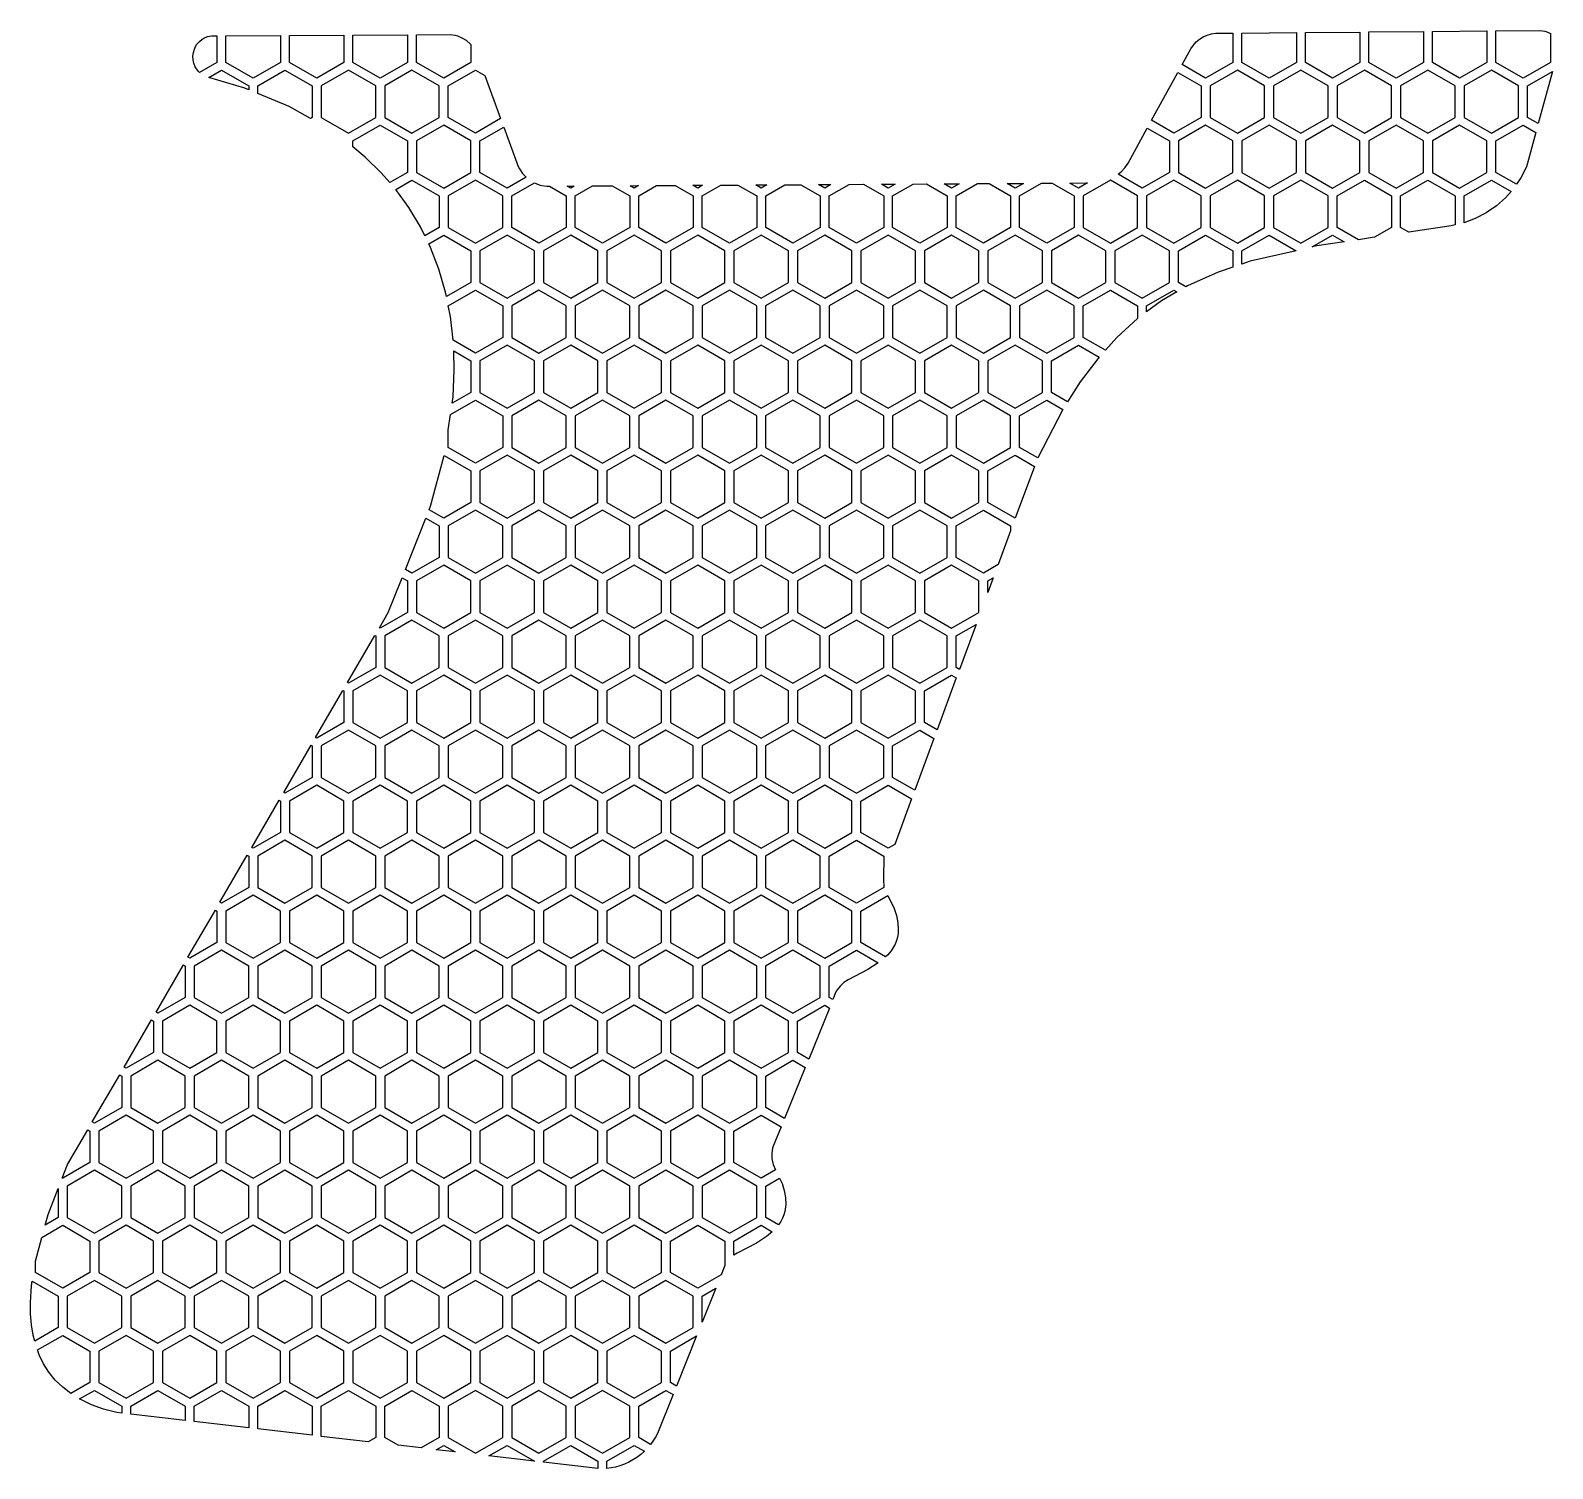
# Model space of a CAD drawing. Header units: millimetres. Extents: x 20.8 to 105.4, y -282.7 to -202.7.
import ezdxf

# ---------------------------------------------------------------- set-up
doc = ezdxf.new("R2010")
doc.units = ezdxf.units.MM

# ---------------------------------------------------------------- blocks, each defined once
blk = doc.blocks.new('HEX')
blk.add_lwpolyline([(1.516, 0.875), (0, 1.75), (-1.516, 0.875), (-1.516, -0.875), (0, -1.75), (1.516, -0.875)], close=True)

msp = doc.modelspace()

# ---------------------------------------------------------------- linework, layer by layer
for points in [[(30.101, -205.002), (29.925, -204.747), (29.85, -204.557), (29.809, -204.358), (29.802, -204.156), (29.826, -203.955), (29.923, -203.668), (30.026, -203.494), (30.159, -203.34), (30.322, -203.212), (30.414, -203.159), (30.62, -203.078), (30.733, -203.052), (30.853, -203.036), (31.14, -203.034), (31.14, -204.506), (30.168, -205.068), (30.101, -205.002)], [(34.671, -203.013), (34.671, -204.506), (33.156, -205.381), (31.64, -204.506), (31.64, -203.031), (34.671, -203.013)], [(38.203, -202.993), (38.203, -204.506), (36.687, -205.381), (35.171, -204.506), (35.171, -203.011), (38.203, -202.993)], [(41.734, -202.972), (41.734, -204.506), (40.218, -205.381), (38.703, -204.506), (38.703, -202.99), (41.734, -202.972)], [(44.106, -202.958), (44.381, -203.001), (44.513, -203.037), (44.766, -203.141), (44.999, -203.281), (45.265, -203.517), (45.265, -204.506), (43.749, -205.381), (42.234, -204.506), (42.234, -202.969), (44.106, -202.958)], [(85.303, -203.751), (85.441, -203.55), (85.604, -203.371), (85.788, -203.218), (85.991, -203.091), (86.21, -202.992), (86.442, -202.924), (86.684, -202.888), (87.638, -202.88), (87.638, -204.506), (86.122, -205.381), (84.82, -204.629), (85.303, -203.751)], [(91.169, -202.849), (91.169, -204.506), (89.653, -205.381), (88.138, -204.506), (88.138, -202.875), (91.169, -202.849)], [(94.7, -202.819), (94.7, -204.506), (93.184, -205.381), (91.669, -204.506), (91.669, -202.845), (94.7, -202.819)], [(98.231, -202.789), (98.231, -204.506), (96.716, -205.381), (95.2, -204.506), (95.2, -202.815), (98.231, -202.789)], [(101.762, -202.759), (101.762, -204.506), (100.247, -205.381), (98.731, -204.506), (98.731, -202.785), (101.762, -202.759)], [(104.723, -202.733), (104.983, -202.767), (105.103, -202.807), (105.293, -202.91), (105.293, -204.506), (103.778, -205.381), (102.262, -204.506), (102.262, -202.756), (104.723, -202.733)], [(32.682, -205.939), (30.691, -205.343), (31.39, -204.939), (32.906, -205.814), (32.906, -206.031), (32.682, -205.939)], [(35.157, -206.955), (33.406, -206.236), (33.406, -205.814), (34.921, -204.939), (36.437, -205.814), (36.437, -207.564), (36.334, -207.624), (35.157, -206.955)], [(46.916, -207.63), (45.515, -208.439), (43.999, -207.564), (43.999, -205.814), (45.515, -204.939), (46.042, -205.244), (46.916, -207.63)], [(84.579, -205.068), (85.872, -205.814), (85.872, -207.564), (84.357, -208.439), (83.118, -207.724), (84.579, -205.068)], [(104.62, -207.906), (104.028, -207.564), (104.028, -205.814), (105.416, -205.013), (104.62, -207.906)], [(40.275, -210.639), (39.389, -209.77), (38.703, -209.195), (38.703, -208.872), (40.218, -207.997), (41.734, -208.872), (41.734, -210.622), (40.751, -211.19), (40.275, -210.639)], [(47.896, -210.305), (47.964, -210.435), (48.126, -210.676), (48.328, -210.893), (47.28, -211.497), (45.765, -210.622), (45.765, -208.872), (47.091, -208.107), (47.896, -210.305)], [(81.421, -210.594), (81.63, -210.365), (81.809, -210.105), (82.877, -208.162), (84.107, -208.872), (84.107, -210.622), (82.591, -211.497), (81.261, -210.729), (81.421, -210.594)], [(103.958, -210.306), (103.645, -210.935), (103.41, -211.285), (102.262, -210.622), (102.262, -208.872), (103.778, -207.997), (104.482, -208.404), (103.958, -210.306)], [(42.459, -213.653), (41.814, -212.58), (41.084, -211.575), (41.984, -211.055), (43.499, -211.93), (43.499, -213.68), (42.698, -214.143), (42.459, -213.653)], [(48.791, -211.208), (49.058, -211.313), (49.198, -211.35), (49.487, -211.392), (49.627, -211.391), (50.561, -211.93), (50.561, -213.68), (49.046, -214.555), (47.53, -213.68), (47.53, -211.93), (48.791, -211.208)], [(51.01, -211.383), (50.811, -211.497), (50.617, -211.385), (51.01, -211.383)], [(53.122, -211.37), (54.092, -211.93), (54.092, -213.68), (52.577, -214.555), (51.061, -213.68), (51.061, -211.93), (52.02, -211.377), (53.122, -211.37)], [(54.578, -211.361), (54.342, -211.497), (54.112, -211.364), (54.578, -211.361)], [(56.617, -211.349), (57.624, -211.93), (57.624, -213.68), (56.108, -214.555), (54.592, -213.68), (54.592, -211.93), (55.589, -211.355), (56.617, -211.349)], [(58.146, -211.34), (57.874, -211.497), (57.606, -211.343), (58.146, -211.34)], [(60.111, -211.328), (61.155, -211.93), (61.155, -213.68), (59.639, -214.555), (58.124, -213.68), (58.124, -211.93), (59.157, -211.334), (60.111, -211.328)], [(61.715, -211.318), (61.405, -211.497), (61.101, -211.322), (61.715, -211.318)], [(63.606, -211.307), (64.686, -211.93), (64.686, -213.68), (63.17, -214.555), (61.655, -213.68), (61.655, -211.93), (62.725, -211.312), (63.606, -211.307)], [(65.283, -211.297), (64.936, -211.497), (64.596, -211.301), (65.283, -211.297)], [(67.101, -211.286), (68.217, -211.93), (68.217, -213.68), (66.701, -214.555), (65.186, -213.68), (65.186, -211.93), (66.293, -211.291), (67.101, -211.286)], [(68.851, -211.276), (68.467, -211.497), (68.09, -211.28), (68.851, -211.276)], [(70.595, -211.265), (71.748, -211.93), (71.748, -213.68), (70.232, -214.555), (68.717, -213.68), (68.717, -211.93), (69.862, -211.269), (70.595, -211.265)], [(72.419, -211.254), (71.998, -211.497), (71.585, -211.259), (72.419, -211.254)], [(74.09, -211.244), (75.279, -211.93), (75.279, -213.68), (73.763, -214.555), (72.248, -213.68), (72.248, -211.93), (73.43, -211.248), (74.09, -211.244)], [(75.988, -211.233), (75.529, -211.497), (75.08, -211.238), (75.988, -211.233)], [(77.585, -211.223), (78.81, -211.93), (78.81, -213.68), (77.295, -214.555), (75.779, -213.68), (75.779, -211.93), (76.998, -211.226), (77.585, -211.223)], [(79.556, -211.211), (79.06, -211.497), (78.574, -211.217), (79.556, -211.211)], [(94.618, -214.364), (93.434, -213.68), (93.434, -211.93), (94.95, -211.055), (96.466, -211.93), (96.466, -213.68), (95.515, -214.229), (94.618, -214.364)], [(99.779, -213.589), (97.421, -213.943), (96.966, -213.68), (96.966, -211.93), (98.481, -211.055), (99.997, -211.93), (99.997, -213.539), (99.779, -213.589)], [(102.805, -212.03), (102.293, -212.487), (101.728, -212.876), (101.116, -213.193), (100.497, -213.42), (100.497, -211.93), (102.012, -211.055), (103.105, -211.686), (102.805, -212.03)], [(43.851, -217.286), (43.481, -216.005), (43.016, -214.795), (42.918, -214.593), (43.749, -214.113), (45.265, -214.988), (45.265, -216.738), (43.899, -217.527), (43.851, -217.286)], [(86.822, -216.169), (85.111, -216.925), (85.021, -216.978), (84.607, -216.738), (84.607, -214.988), (86.122, -214.113), (87.638, -214.988), (87.638, -215.893), (86.822, -216.169)], [(88.602, -215.567), (88.138, -215.724), (88.138, -214.988), (89.653, -214.113), (91.15, -214.978), (88.602, -215.567)], [(92.299, -214.712), (92.047, -214.77), (93.184, -214.113), (93.824, -214.483), (92.299, -214.712)], [(44.12, -218.636), (44.002, -218.045), (45.515, -217.171), (47.03, -218.046), (47.03, -219.796), (45.515, -220.671), (44.272, -219.954), (44.12, -218.636)], [(81.186, -219.802), (80.548, -220.511), (79.31, -219.796), (79.31, -218.046), (80.826, -217.171), (82.341, -218.046), (82.341, -218.744), (81.186, -219.802)], [(83.672, -217.757), (82.841, -218.37), (82.841, -218.046), (84.357, -217.171), (84.521, -217.266), (83.672, -217.757)], [(44.269, -223.108), (44.337, -221.593), (44.303, -220.549), (45.265, -221.104), (45.265, -222.854), (44.217, -223.459), (44.269, -223.108)], [(80.118, -220.989), (79.153, -222.27), (78.444, -223.374), (77.545, -222.854), (77.545, -221.104), (79.06, -220.229), (80.207, -220.891), (80.118, -220.989)], [(44.125, -224.09), (45.515, -223.287), (47.03, -224.162), (47.03, -225.912), (45.515, -226.787), (43.999, -225.912), (43.999, -224.943), (44.125, -224.09)], [(76.786, -226.494), (75.779, -225.912), (75.779, -224.162), (77.295, -223.287), (78.188, -223.804), (76.786, -226.494)], [(43.021, -229.179), (43.767, -226.356), (45.265, -227.22), (45.265, -228.97), (43.749, -229.845), (42.941, -229.379), (43.021, -229.179)], [(76.604, -226.966), (75.529, -229.845), (74.013, -228.97), (74.013, -227.22), (75.529, -226.345), (76.604, -226.966)], [(42.753, -229.848), (43.499, -230.278), (43.499, -232.028), (41.984, -232.903), (41.617, -232.692), (42.753, -229.848)], [(74.584, -232.43), (73.763, -232.903), (72.248, -232.028), (72.248, -230.278), (73.763, -229.403), (75.279, -230.278), (75.279, -230.549), (74.584, -232.43)], [(40.657, -235.096), (41.43, -233.161), (41.734, -233.336), (41.734, -235.086), (40.218, -235.961), (40.17, -235.934), (40.657, -235.096)], [(74.013, -233.972), (74.013, -233.336), (74.312, -233.164), (74.013, -233.972)], [(72.431, -238.25), (72.248, -238.144), (72.248, -236.394), (73.354, -235.756), (72.431, -238.25)], [(39.919, -236.366), (39.968, -236.394), (39.968, -238.144), (38.453, -239.019), (38.397, -238.987), (39.919, -236.366)], [(71.189, -241.61), (70.482, -241.202), (70.482, -239.452), (71.998, -238.577), (72.255, -238.726), (71.189, -241.61)], [(38.145, -239.419), (38.203, -239.452), (38.203, -241.202), (36.687, -242.077), (36.623, -242.04), (38.145, -239.419)], [(69.946, -244.97), (68.717, -244.261), (68.717, -242.511), (70.232, -241.636), (71.013, -242.086), (69.946, -244.97)], [(36.372, -242.473), (36.437, -242.511), (36.437, -244.261), (34.921, -245.136), (34.849, -245.094), (36.372, -242.473)], [(68.832, -247.983), (68.467, -248.194), (66.951, -247.319), (66.951, -245.569), (68.467, -244.694), (69.77, -245.446), (68.832, -247.983)], [(34.598, -245.526), (34.671, -245.569), (34.671, -247.319), (33.156, -248.194), (33.075, -248.147), (34.598, -245.526)], [(68.217, -248.627), (68.202, -249.887), (68.217, -250.377), (66.701, -251.252), (65.186, -250.377), (65.186, -248.627), (66.701, -247.752), (68.217, -248.627)], [(32.824, -248.579), (32.906, -248.627), (32.906, -250.377), (31.39, -251.252), (31.301, -251.2), (32.824, -248.579)], [(68.796, -251.541), (68.929, -251.94), (69.011, -252.34), (69.032, -252.738), (69.016, -252.936), (68.981, -253.132), (68.926, -253.327), (68.849, -253.519), (68.749, -253.709), (68.625, -253.897), (68.423, -254.138), (68.327, -254.229), (66.951, -253.435), (66.951, -251.685), (68.448, -250.82), (68.796, -251.541)], [(31.05, -251.632), (31.14, -251.685), (31.14, -253.435), (29.625, -254.31), (29.527, -254.253), (31.05, -251.632)], [(67.341, -254.938), (66.239, -255.506), (66.006, -255.667), (65.802, -255.856), (65.631, -256.071), (65.559, -256.186), (65.387, -256.609), (65.186, -256.493), (65.186, -254.743), (66.701, -253.868), (67.919, -254.571), (67.341, -254.938)], [(29.276, -254.686), (29.375, -254.743), (29.375, -256.493), (27.859, -257.368), (27.754, -257.307), (29.276, -254.686)], [(64.046, -259.912), (63.42, -259.551), (63.42, -257.801), (64.936, -256.926), (65.197, -257.077), (64.046, -259.912)], [(27.502, -257.739), (27.609, -257.801), (27.609, -259.551), (26.094, -260.426), (25.98, -260.36), (27.502, -257.739)], [(62.705, -263.215), (61.655, -262.609), (61.655, -260.859), (63.17, -259.984), (63.856, -260.38), (62.705, -263.215)], [(25.729, -260.792), (25.844, -260.859), (25.844, -262.609), (24.328, -263.484), (24.206, -263.413), (25.729, -260.792)], [(62.039, -264.854), (61.993, -265.16), (62.006, -265.467), (62.077, -265.769), (62.209, -266.077), (61.405, -266.542), (59.889, -265.667), (59.889, -263.917), (61.405, -263.042), (62.515, -263.682), (62.039, -264.854)], [(22.829, -265.783), (23.955, -263.845), (24.078, -263.917), (24.078, -265.667), (22.563, -266.542), (22.539, -266.528), (22.829, -265.783)], [(62.563, -266.828), (62.687, -267.218), (62.762, -267.61), (62.777, -267.999), (62.724, -268.385), (62.668, -268.575), (62.592, -268.763), (62.493, -268.949), (62.368, -269.136), (61.655, -268.725), (61.655, -266.975), (62.423, -266.531), (62.563, -266.828)], [(21.748, -268.555), (22.313, -267.108), (22.313, -268.725), (21.589, -269.142), (21.748, -268.555)], [(21.404, -269.827), (22.563, -269.158), (24.078, -270.033), (24.078, -271.783), (22.563, -272.658), (21.047, -271.783), (21.047, -271.142), (21.404, -269.827)], [(59.389, -271.4), (59.178, -271.904), (57.874, -272.658), (56.358, -271.783), (56.358, -270.033), (57.874, -269.158), (59.389, -270.033), (59.389, -271.4)], [(62.022, -269.514), (61.7, -269.782), (61.137, -270.146), (60.062, -270.706), (59.889, -270.824), (59.889, -270.033), (61.405, -269.158), (62.022, -269.514)], [(20.919, -275.27), (20.823, -274.688), (20.773, -274.083), (20.766, -273.455), (20.826, -272.517), (20.866, -272.255), (22.313, -273.091), (22.313, -274.841), (21.002, -275.597), (20.919, -275.27)], [(58.124, -274.534), (58.124, -273.091), (58.877, -272.656), (58.124, -274.534)], [(22.56, -278.161), (22.148, -277.76), (21.794, -277.325), (21.497, -276.856), (21.253, -276.357), (21.155, -276.086), (22.563, -275.274), (24.078, -276.149), (24.078, -277.899), (23.016, -278.512), (22.56, -278.161)], [(56.695, -278.093), (56.358, -277.899), (56.358, -276.149), (57.813, -275.309), (56.695, -278.093)], [(25.571, -279.567), (24.835, -279.372), (24.168, -279.131), (23.502, -278.809), (24.328, -278.332), (25.844, -279.207), (25.844, -279.599), (25.571, -279.567)], [(26.344, -279.657), (26.344, -279.207), (27.859, -278.332), (29.375, -279.207), (29.375, -280.01), (26.344, -279.657)], [(29.875, -280.068), (29.875, -279.207), (31.39, -278.332), (32.906, -279.207), (32.906, -280.421), (29.875, -280.068)], [(33.406, -280.479), (33.406, -279.207), (34.921, -278.332), (36.437, -279.207), (36.437, -280.831), (33.406, -280.479)], [(36.937, -280.889), (36.937, -279.207), (38.453, -278.332), (39.968, -279.207), (39.968, -280.957), (39.557, -281.194), (36.937, -280.889)], [(41.213, -281.387), (40.468, -280.957), (40.468, -279.207), (41.984, -278.332), (43.499, -279.207), (43.499, -280.957), (42.496, -281.536), (41.213, -281.387)], [(55.678, -280.63), (55.556, -280.874), (55.417, -281.105), (55.251, -281.337), (54.592, -280.957), (54.592, -279.207), (56.108, -278.332), (56.507, -278.562), (55.678, -280.63)], [(43.328, -281.633), (43.749, -281.39), (44.383, -281.755), (43.328, -281.633)], [(46.267, -281.975), (47.28, -281.39), (48.796, -282.269), (46.267, -281.975)], [(49.296, -282.327), (49.296, -282.265), (50.811, -281.39), (52.327, -282.265), (52.327, -282.679), (49.296, -282.327)], [(54.907, -281.719), (54.709, -281.895), (54.498, -282.056), (54.044, -282.327), (53.802, -282.437), (53.552, -282.528), (53.294, -282.601), (52.827, -282.678), (52.827, -282.265), (54.342, -281.39), (54.907, -281.719)]]:
    msp.add_lwpolyline(points, close=True)

# ---------------------------------------------------------------- block references
for p in [(38.453, -206.689), (41.984, -206.689), (87.888, -206.689), (91.419, -206.689), (94.95, -206.689), (98.481, -206.689), (102.012, -206.689), (43.749, -209.747), (86.122, -209.747), (89.653, -209.747), (93.184, -209.747), (96.716, -209.747), (100.247, -209.747), (45.515, -212.805), (80.826, -212.805), (84.357, -212.805), (87.888, -212.805), (91.419, -212.805), (47.28, -215.863), (50.811, -215.863), (54.342, -215.863), (57.874, -215.863), (61.405, -215.863), (64.936, -215.863), (68.467, -215.863), (71.998, -215.863), (75.529, -215.863), (79.06, -215.863), (82.591, -215.863), (49.046, -218.921), (52.577, -218.921), (56.108, -218.921), (59.639, -218.921), (63.17, -218.921), (66.701, -218.921), (70.232, -218.921), (73.763, -218.921), (77.295, -218.921), (47.28, -221.979), (50.811, -221.979), (54.342, -221.979), (57.874, -221.979), (61.405, -221.979), (64.936, -221.979), (68.467, -221.979), (71.998, -221.979), (75.529, -221.979), (49.046, -225.037), (52.577, -225.037), (56.108, -225.037), (59.639, -225.037), (63.17, -225.037), (66.701, -225.037), (70.232, -225.037), (73.763, -225.037), (47.28, -228.095), (50.811, -228.095), (54.342, -228.095), (57.874, -228.095), (61.405, -228.095), (64.936, -228.095), (68.467, -228.095), (71.998, -228.095), (45.515, -231.153), (49.046, -231.153), (52.577, -231.153), (56.108, -231.153), (59.639, -231.153), (63.17, -231.153), (66.701, -231.153), (70.232, -231.153), (43.749, -234.211), (47.28, -234.211), (50.811, -234.211), (54.342, -234.211), (57.874, -234.211), (61.405, -234.211), (64.936, -234.211), (68.467, -234.211), (71.998, -234.211), (41.984, -237.269), (45.515, -237.269), (49.046, -237.269), (52.577, -237.269), (56.108, -237.269), (59.639, -237.269), (63.17, -237.269), (66.701, -237.269), (70.232, -237.269), (40.218, -240.327), (43.749, -240.327), (47.28, -240.327), (50.811, -240.327), (54.342, -240.327), (57.874, -240.327), (61.405, -240.327), (64.936, -240.327), (68.467, -240.327), (38.453, -243.386), (41.984, -243.386), (45.515, -243.386), (49.046, -243.386), (52.577, -243.386), (56.108, -243.386), (59.639, -243.386), (63.17, -243.386), (66.701, -243.386), (36.687, -246.444), (40.218, -246.444), (43.749, -246.444), (47.28, -246.444), (50.811, -246.444), (54.342, -246.444), (57.874, -246.444), (61.405, -246.444), (64.936, -246.444), (34.921, -249.502), (38.453, -249.502), (41.984, -249.502), (45.515, -249.502), (49.046, -249.502), (52.577, -249.502), (56.108, -249.502), (59.639, -249.502), (63.17, -249.502), (33.156, -252.56), (36.687, -252.56), (40.218, -252.56), (43.749, -252.56), (47.28, -252.56), (50.811, -252.56), (54.342, -252.56), (57.874, -252.56), (61.405, -252.56), (64.936, -252.56), (31.39, -255.618), (34.921, -255.618), (38.453, -255.618), (41.984, -255.618), (45.515, -255.618), (49.046, -255.618), (52.577, -255.618), (56.108, -255.618), (59.639, -255.618), (63.17, -255.618), (29.625, -258.676), (33.156, -258.676), (36.687, -258.676), (40.218, -258.676), (43.749, -258.676), (47.28, -258.676), (50.811, -258.676), (54.342, -258.676), (57.874, -258.676), (61.405, -258.676), (27.859, -261.734), (31.39, -261.734), (34.921, -261.734), (38.453, -261.734), (41.984, -261.734), (45.515, -261.734), (49.046, -261.734), (52.577, -261.734), (56.108, -261.734), (59.639, -261.734), (26.094, -264.792), (29.625, -264.792), (33.156, -264.792), (36.687, -264.792), (40.218, -264.792), (43.749, -264.792), (47.28, -264.792), (50.811, -264.792), (54.342, -264.792), (57.874, -264.792), (24.328, -267.85), (27.859, -267.85), (31.39, -267.85), (34.921, -267.85), (38.453, -267.85), (41.984, -267.85), (45.515, -267.85), (49.046, -267.85), (52.577, -267.85), (56.108, -267.85), (59.639, -267.85), (26.094, -270.908), (29.625, -270.908), (33.156, -270.908), (36.687, -270.908), (40.218, -270.908), (43.749, -270.908), (47.28, -270.908), (50.811, -270.908), (54.342, -270.908), (24.328, -273.966), (27.859, -273.966), (31.39, -273.966), (34.921, -273.966), (38.453, -273.966), (41.984, -273.966), (45.515, -273.966), (49.046, -273.966), (52.577, -273.966), (56.108, -273.966), (26.094, -277.024), (29.625, -277.024), (33.156, -277.024), (36.687, -277.024), (40.218, -277.024), (43.749, -277.024), (47.28, -277.024), (50.811, -277.024), (54.342, -277.024), (45.515, -280.082), (49.046, -280.082), (52.577, -280.082)]:
    msp.add_blockref('HEX', p)

doc.saveas('drawing.dxf')
